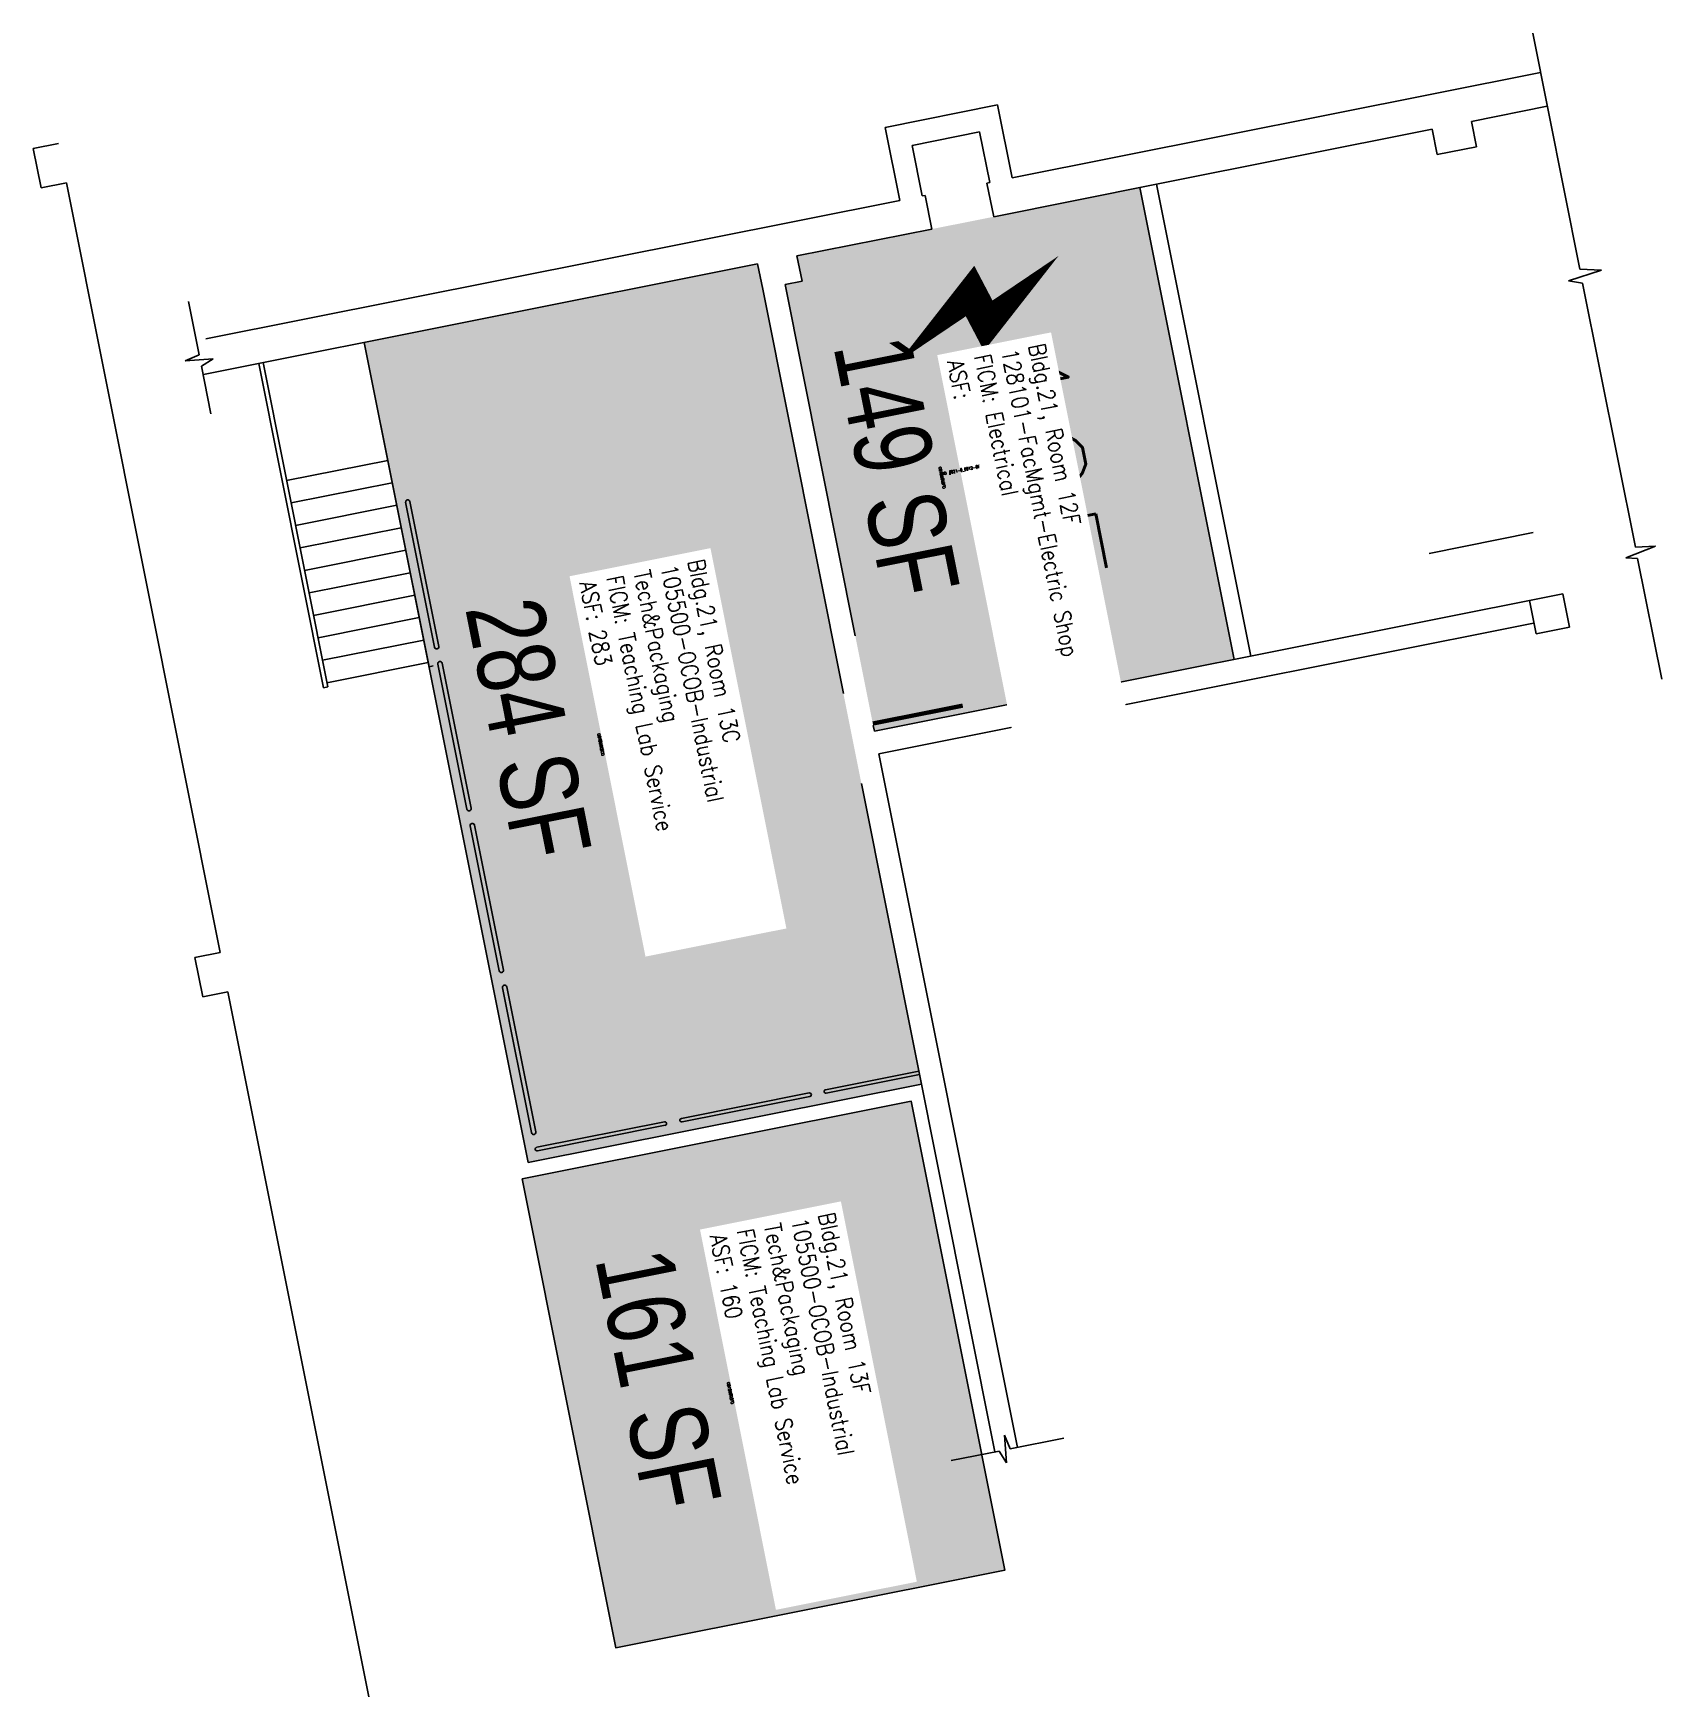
# Model space of a CAD drawing. Header units: inches. Extents: x 69203871 to 69204439, y 27670870 to 27671450.
import ezdxf
from ezdxf.enums import TextEntityAlignment as Align

# ---------------------------------------------------------------- set-up
doc = ezdxf.new("R2010")
doc.units = ezdxf.units.IN
doc.header["$LTSCALE"] = 10
doc.header["$MEASUREMENT"] = 0
doc.layers.get('0').update_dxf_attribs({"linetype": 'CONTINUOUS'})
for name, color, linetype in [('A-DOOR', 2, 'CONTINUOUS'), ('A-FLOR', 3, 'CONTINUOUS'), ('A-IDEN-CNUM', 7, 'CONTINUOUS'), ('A-IDEN-ICON', 4, 'CONTINUOUS'), ('A-IDEN-RNUM', 7, 'CONTINUOUS'), ('A-IDEN-SNUM', 4, 'CONTINUOUS'), ('A-IDEN-VNUM', 4, 'CONTINUOUS'), ('A-WALL', 5, 'CONTINUOUS'), ('AREA-TEXT', 3, 'CONTINUOUS'), ('Rooms-Category-Color', 7, 'CONTINUOUS'), ('Rooms-College-Color', 7, 'CONTINUOUS'), ('Rooms-Department-Color', 7, 'CONTINUOUS'), ('Rooms-Division-Color', 7, 'CONTINUOUS'), ('Rooms-Information', 7, 'CONTINUOUS')]:
    doc.layers.add(name, color=color, linetype=linetype)
doc.styles.add('AREA', font='arial.ttf', dxfattribs={"width": 0.75, "height": 24})
doc.styles.add('ROOMSNUMBER', font='TXT.SHX', dxfattribs={"height": 0.03})
doc.styles.add('ROOMVNUMBER', font='simplex.shx', dxfattribs={"width": 0.85})

# ---------------------------------------------------------------- blocks, each defined once
blk = doc.blocks.new('CPELECT')
blk.add_lwpolyline([(0.0623, 0.0629, 0, 0.03, 0), (0.0105, -0.0168, 0.03, 0.03, 0), (-0.0105, 0.0068, 0.03, 0, 0), (-0.0623, -0.0729, 0.03, 0, 0)], format="xyseb")

msp = doc.modelspace()

# ---------------------------------------------------------------- hatches: boundary and pattern name
at = {"layer": 'Rooms-Category-Color', "true_color": 0xadadad}
msp.add_hatch(color=253, dxfattribs=at).paths.add_polyline_path([(69204137.1, 27671372.52), (69204138.86, 27671363.69), (69204132.98, 27671362.52), (69204164.1, 27671206.59), (69204289.63, 27671231.65), (69204256.74, 27671396.4)])
at = {"layer": 'Rooms-Category-Color', "true_color": 0xe3f498}
for points in [[(69204123.37, 27671369.78), (69203986.08, 27671342.37), (69204043.24, 27671056.02), (69204180.53, 27671083.42)], [(69204041.18, 27671050.31), (69204176.99, 27671077.42), (69204209.66, 27670913.74), (69204073.85, 27670886.63)]]:
    msp.add_hatch(color=61, dxfattribs=at).paths.add_polyline_path(points)
at = {"layer": 'Rooms-College-Color', "true_color": 0xadadad}
msp.add_hatch(color=253, dxfattribs=at).paths.add_polyline_path([(69204137.1, 27671372.52), (69204138.86, 27671363.69), (69204132.98, 27671362.52), (69204164.1, 27671206.59), (69204289.63, 27671231.65), (69204256.74, 27671396.4)])
at = {"layer": 'Rooms-College-Color', "true_color": 0xfa9ba3}
for points in [[(69204123.37, 27671369.78), (69203986.08, 27671342.37), (69204043.24, 27671056.02), (69204180.53, 27671083.42)], [(69204041.18, 27671050.31), (69204176.99, 27671077.42), (69204209.66, 27670913.74), (69204073.85, 27670886.63)]]:
    msp.add_hatch(color=241, dxfattribs=at).paths.add_polyline_path(points)
at = {"layer": 'Rooms-Department-Color', "true_color": 0xacacac}
msp.add_hatch(color=253, dxfattribs=at).paths.add_polyline_path([(69204137.1, 27671372.52), (69204138.86, 27671363.69), (69204132.98, 27671362.52), (69204164.1, 27671206.59), (69204289.63, 27671231.65), (69204256.74, 27671396.4)])
at = {"layer": 'Rooms-Department-Color', "true_color": 0xfa9ba3}
for points in [[(69204123.37, 27671369.78), (69203986.08, 27671342.37), (69204043.24, 27671056.02), (69204180.53, 27671083.42)], [(69204041.18, 27671050.31), (69204176.99, 27671077.42), (69204209.66, 27670913.74), (69204073.85, 27670886.63)]]:
    msp.add_hatch(color=241, dxfattribs=at).paths.add_polyline_path(points)
at = {"layer": 'Rooms-Division-Color', "true_color": 0xadadad}
msp.add_hatch(color=253, dxfattribs=at).paths.add_polyline_path([(69204137.1, 27671372.52), (69204138.86, 27671363.69), (69204132.98, 27671362.52), (69204164.1, 27671206.59), (69204289.63, 27671231.65), (69204256.74, 27671396.4)])
at = {"layer": 'Rooms-Division-Color', "true_color": 0xfa9ba3}
for points in [[(69204123.37, 27671369.78), (69203986.08, 27671342.37), (69204043.24, 27671056.02), (69204180.53, 27671083.42)], [(69204041.18, 27671050.31), (69204176.99, 27671077.42), (69204209.66, 27670913.74), (69204073.85, 27670886.63)]]:
    msp.add_hatch(color=241, dxfattribs=at).paths.add_polyline_path(points)

# ---------------------------------------------------------------- linework, layer by layer
at = {"layer": 'A-DOOR'}
msp.add_lwpolyline([(69204163.56, 27671209.29, 1.5, 1.5, 0), (69204194.95, 27671215.55, 0, 0, 0), (69204195.09, 27671214.82, 0, 0, 0.414214), (69204157.45, 27671239.93, 0, 0, 0.414214)], format="xyseb", dxfattribs=at)
at = {"layer": 'A-FLOR'}
for p, q in [((69204043.24, 27671056.02), (69203986.08, 27671342.37)), ((69203986.08, 27671342.37), (69204008.69, 27671229.11)), ((69203949.31, 27671335.03), (69203971.91, 27671221.76)), ((69203949.31, 27671335.03), (69203971.91, 27671221.76)), ((69203950.78, 27671335.32), (69203973.39, 27671222.06)), ((69203994.3, 27671301.18), (69203959, 27671294.14)), ((69203995.87, 27671293.34), (69203960.56, 27671286.29)), ((69204012.11, 27671236.21), (69204002.01, 27671286.81)), ((69203997.43, 27671285.49), (69203962.13, 27671278.45)), ((69204010.64, 27671235.92), (69204000.54, 27671286.52)), ((69203999, 27671277.65), (69203963.7, 27671270.6)), ((69204000.57, 27671269.8), (69203965.26, 27671262.76)), ((69204002.13, 27671261.96), (69203966.83, 27671254.91)), ((69204003.7, 27671254.11), (69203968.39, 27671247.06)), ((69204005.26, 27671246.27), (69203969.96, 27671239.22)), ((69204006.83, 27671238.42), (69203971.53, 27671231.37)), ((69204008.4, 27671230.58), (69203973.09, 27671223.53)), ((69204010.16, 27671229.4), (69204008.69, 27671229.11)), ((69204021.92, 27671179.43), (69204011.82, 27671230.04)), ((69204023.39, 27671179.73), (69204013.29, 27671230.33)), ((69203973.39, 27671222.06), (69203971.91, 27671221.76)), ((69204033.19, 27671122.95), (69204023.09, 27671173.55)), ((69204034.66, 27671123.24), (69204024.56, 27671173.84)), ((69204044.47, 27671066.46), (69204034.37, 27671117.06)), ((69204045.94, 27671066.76), (69204035.84, 27671117.36)), ((69204147.1, 27671081.47), (69204179.62, 27671087.96)), ((69204147.34, 27671080.24), (69204179.87, 27671086.73)), ((69204043.24, 27671056.02), (69204180.53, 27671083.42)), ((69204096.76, 27671071.42), (69204141.38, 27671080.33)), ((69204097, 27671070.19), (69204141.62, 27671079.1)), ((69204046.26, 27671061.34), (69204090.88, 27671070.24)), ((69204046.5, 27671060.11), (69204091.12, 27671069.02))]:
    msp.add_line(p, q, dxfattribs=at)
msp.add_lwpolyline([(69204041.18, 27671050.31), (69204176.99, 27671077.42), (69204209.66, 27670913.74), (69204073.85, 27670886.63)], close=True, dxfattribs=at)
for centre, radius, start, end in [((69204001.28, 27671286.67), 0.75, 11.28839, 191.28839), ((69204011.38, 27671236.07), 0.75, 191.28839, 11.28839), ((69204012.55, 27671230.18), 0.75, 11.28839, 191.28839), ((69204022.65, 27671179.58), 0.75, 191.28839, 11.28839), ((69204023.83, 27671173.7), 0.75, 11.28839, 191.28839), ((69204033.93, 27671123.09), 0.75, 191.28839, 11.28839), ((69204035.1, 27671117.21), 0.75, 11.28839, 191.28839), ((69204141.5, 27671079.71), 0.625, 281.28839, 101.28839), ((69204147.22, 27671080.85), 0.625, 101.28839, 281.28839), ((69204045.2, 27671066.61), 0.75, 191.28839, 11.28839), ((69204091, 27671069.63), 0.625, 281.28839, 101.28839), ((69204096.88, 27671070.81), 0.625, 101.28839, 281.28839), ((69204046.38, 27671060.73), 0.625, 101.28839, 281.28839)]:
    msp.add_arc(centre, radius, start, end, dxfattribs=at)
at = {"layer": 'A-WALL'}
for p, q in [((69204393.85, 27671450.28), (69204410.29, 27671367.9)), ((69204212.22, 27671399.75), (69204396.59, 27671436.55)), ((69204167.91, 27671417.41), (69204207.13, 27671425.24)), ((69204212.22, 27671399.75), (69204207.13, 27671425.24)), ((69204372.46, 27671419.5), (69204398.94, 27671424.78)), ((69204173, 27671391.92), (69204167.91, 27671417.41)), ((69204177.32, 27671411.14), (69204200.85, 27671415.83)), ((69204204.38, 27671398.18), (69204200.85, 27671415.83)), ((69204358.73, 27671416.75), (69204262.62, 27671397.57)), ((69204360.49, 27671407.93), (69204358.73, 27671416.75)), ((69204374.22, 27671410.67), (69204372.46, 27671419.5)), ((69203870.59, 27671410.07), (69203879.42, 27671411.84)), ((69203873.33, 27671396.35), (69203870.59, 27671410.07)), ((69204180.84, 27671393.48), (69204177.32, 27671411.14)), ((69204360.49, 27671407.93), (69204374.22, 27671410.67)), ((69203873.33, 27671396.35), (69203882.16, 27671398.11)), ((69203935.79, 27671129.41), (69203882.16, 27671398.11)), ((69204203.4, 27671397.99), (69204204.38, 27671398.18)), ((69204203.4, 27671397.99), (69204204.38, 27671398.18)), ((69204205.75, 27671386.22), (69204203.4, 27671397.99)), ((69204205.75, 27671386.22), (69204262.62, 27671397.57)), ((69204295.51, 27671232.82), (69204262.62, 27671397.57)), ((69203930.78, 27671343.57), (69204173, 27671391.92)), ((69204180.84, 27671393.48), (69204181.82, 27671393.68)), ((69204180.84, 27671393.48), (69204181.82, 27671393.68)), ((69204184.17, 27671381.91), (69204181.82, 27671393.68)), ((69204289.63, 27671231.65), (69204256.74, 27671396.4)), ((69204137.1, 27671372.52), (69204184.17, 27671381.91)), ((69203930.02, 27671331.18), (69204123.37, 27671369.78)), ((69204125.13, 27671360.95), (69204123.37, 27671369.78)), ((69204138.86, 27671363.69), (69204137.1, 27671372.52)), ((69204132.98, 27671362.52), (69204138.86, 27671363.69)), ((69204132.98, 27671362.52), (69204157.45, 27671239.93)), ((69204417.9, 27671367.54), (69204406.28, 27671363.87)), ((69204406.28, 27671363.87), (69204411.27, 27671363)), ((69204410.29, 27671367.9), (69204417.9, 27671367.54)), ((69204411.27, 27671363), (69204429.67, 27671270.82)), ((69203924.74, 27671356.6), (69203928.46, 27671337.97)), ((69204125.13, 27671360.95), (69204153.32, 27671219.74)), ((69203928.46, 27671337.97), (69203923.63, 27671335.93)), ((69203923.63, 27671335.93), (69203933.38, 27671336.6)), ((69203933.38, 27671336.6), (69203929.24, 27671334.04)), ((69203929.24, 27671334.04), (69203932.57, 27671317.37)), ((69204357.69, 27671268.69), (69204393.98, 27671275.93)), ((69204436.73, 27671271.21), (69204426.33, 27671267.09)), ((69204429.67, 27671270.82), (69204436.73, 27671271.21)), ((69204426.33, 27671267.09), (69204430.45, 27671266.9)), ((69204430.45, 27671266.9), (69204438.87, 27671224.73)), ((69204164.1, 27671206.59), (69204404.36, 27671254.55)), ((69204395.03, 27671240.59), (69204392.71, 27671252.22)), ((69204404.36, 27671254.55), (69204406.68, 27671242.92)), ((69204165.67, 27671198.75), (69204394.16, 27671244.36)), ((69204395.03, 27671240.59), (69204406.68, 27671242.92)), ((69204164.1, 27671206.59), (69204163.71, 27671208.55)), ((69204214.01, 27670956.56), (69204165.67, 27671198.75)), ((69204159.58, 27671188.35), (69204206.16, 27670955)), ((69203926.97, 27671127.65), (69203935.79, 27671129.41)), ((69203929.71, 27671113.92), (69203926.97, 27671127.65)), ((69203929.71, 27671113.92), (69203938.53, 27671115.68)), ((69203987.67, 27670869.53), (69203938.53, 27671115.68)), ((69204211.55, 27670956.07), (69204209.51, 27670960.9)), ((69204209.51, 27670960.9), (69204210.18, 27670951.16)), ((69204230.18, 27670959.79), (69204211.55, 27670956.07)), ((69204207.62, 27670955.29), (69204190.95, 27670951.96)), ((69204210.18, 27670951.16), (69204207.62, 27670955.29))]:
    msp.add_line(p, q, dxfattribs=at)

# ---------------------------------------------------------------- block references
at = {"layer": 'A-IDEN-ICON', "xscale": 359.9999999994582, "yscale": 359.9999999994582, "zscale": 359.9999999994582, "rotation": 166.010668313647}
msp.add_blockref('CPELECT', (69204200.24, 27671352.49), dxfattribs=at)

# ---------------------------------------------------------------- texts
at = {"layer": 'A-IDEN-CNUM', "style": 'ROOMSNUMBER', "width": 0.85}
for s, p in [('CAD #021-0_0012-0F', (69204187.08, 27671295.82)), ('CAD #021-0_0013-0C', (69204068, 27671202.71))]:
    msp.add_text(s, height=1, rotation=11.28839, dxfattribs=at).set_placement(p)
at = {"layer": 'A-IDEN-RNUM', "style": 'ROOMSNUMBER', "width": 0.85}
for s, p in [('0012-F0', (69204186.49, 27671298.76)), ('0013-C0', (69204067.42, 27671205.65)), ('0013-F0', (69204112.62, 27670979.19))]:
    msp.add_text(s, height=1, rotation=281.29, dxfattribs=at).set_placement(p)
at = {"layer": 'A-IDEN-SNUM', "style": 'ROOMSNUMBER', "width": 0.85}
for s, p in [('02100012F0', (69204186.49, 27671298.76)), ('02100013C0', (69204067.42, 27671205.65)), ('02100013F0', (69204112.62, 27670979.19))]:
    msp.add_text(s, height=1, rotation=281.29, dxfattribs=at).set_placement(p)
at = {"layer": 'A-IDEN-VNUM', "style": 'ROOMVNUMBER', "width": 0.85}
for s, p in [('12F', (69204217.17, 27671300.23)), ('13C', (69204089.17, 27671221.41)), ('13F', (69204134.38, 27670994.95))]:
    msp.add_text(s, height=40.5, rotation=281.28839, dxfattribs=at).set_placement(p, align=Align.MIDDLE_CENTER)
at = {"layer": 'AREA-TEXT', "style": 'AREA', "width": 0.75}
for s, p in [('149 SF', (69204171.9, 27671298.98)), ('284 SF', (69204043.44, 27671207.49)), ('161 SF', (69204088.79, 27670980.33))]:
    msp.add_text(s, height=27, rotation=281.28839, dxfattribs=at).set_placement(p, align=Align.MIDDLE_CENTER)

# ---------------------------------------------------------------- next in the draw order: texts
at = {"layer": 'Rooms-Information', "char_height": 5.7857, "width": 129.6, "attachment_point": 7, "rotation": 281.28839, "style": 'ROOMVNUMBER', "bg_fill": 3, "box_fill_scale": 1.5, "bg_fill_color": 256, "bg_fill_true_color": 13158600, "bg_fill_transparency": 0}
for s, insert in [('Bldg.21, Room 12F^M^J128101-FacMgmt-Electric Shop^M^JFICM: Electrical^M^JASF: ', (69204189.45, 27671335.65)), ('Bldg.21, Room 13C^M^J105500-OCOB-Industrial Tech&Packaging^M^JFICM: Teaching Lab Service^M^JASF: 283', (69204061.13, 27671258.43)), ('Bldg.21, Room 13F^M^J105500-OCOB-Industrial Tech&Packaging^M^JFICM: Teaching Lab Service^M^JASF: 160', (69204106.66, 27671030.37))]:
    msp.add_mtext(s, dxfattribs=dict(at, insert=insert))

doc.saveas('drawing.dxf')
